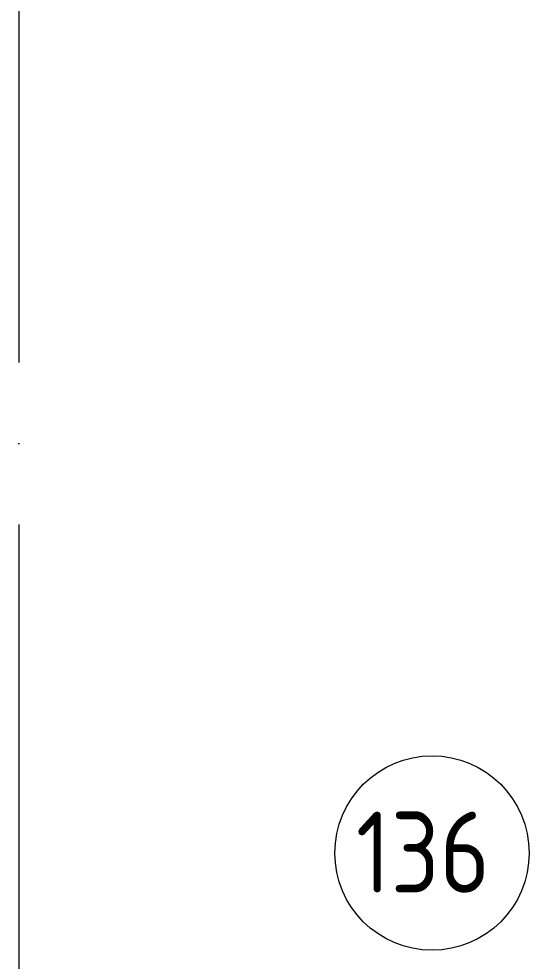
# Model space of a CAD drawing. Header units: millimetres. Extents: x -695119 to 412940, y -249585 to 622758.
# Drawn here: x 22292 to 23868, y 104538 to 107446 of the extents above; entities that cross this region are included whole.
import ezdxf

# ---------------------------------------------------------------- set-up
doc = ezdxf.new("R2010")
doc.units = ezdxf.units.MM
doc.linetypes.add('ADSK_Линия сетки', pattern=[25, 20, -2.5, 0, -2.5])
doc.layers.add('Марки помещений', color=8, linetype='Continuous', lineweight=20)
doc.layers.add('Оси', color=252, linetype='Continuous', lineweight=9)
doc.styles.add('GOST Common_3', font='', dxfattribs={"height": 3.5})
doc.styles.get('GOST Common_3').set_extended_font_data('GOST type B')

# ---------------------------------------------------------------- blocks, each defined once
blk = doc.blocks.new('1 этаж')
at = {"layer": 'Марки помещений', "color": 251, "true_color": 0x636466}
blk.add_circle((-21381.8, 23694.6), 300, dxfattribs=at)
at = {"layer": 'Оси', "color": 251, "linetype": 'ADSK_Линия сетки', "ltscale": 100, "true_color": 0x636466}
blk.add_line((-22657.8, 32208.9), (-22657.8, -32497.9), dxfattribs=at)
at = {"layer": 'Марки помещений', "color": 251, "true_color": 0x636466, "style": 'GOST Common_3', "width": 0.9}
blk.add_text('136', height=250, dxfattribs=at).set_placement((-21616.7, 23572.3))

msp = doc.modelspace()

# ---------------------------------------------------------------- block references
msp.add_blockref('1 этаж', (44950.089, 81176.937))

doc.saveas('drawing.dxf')
